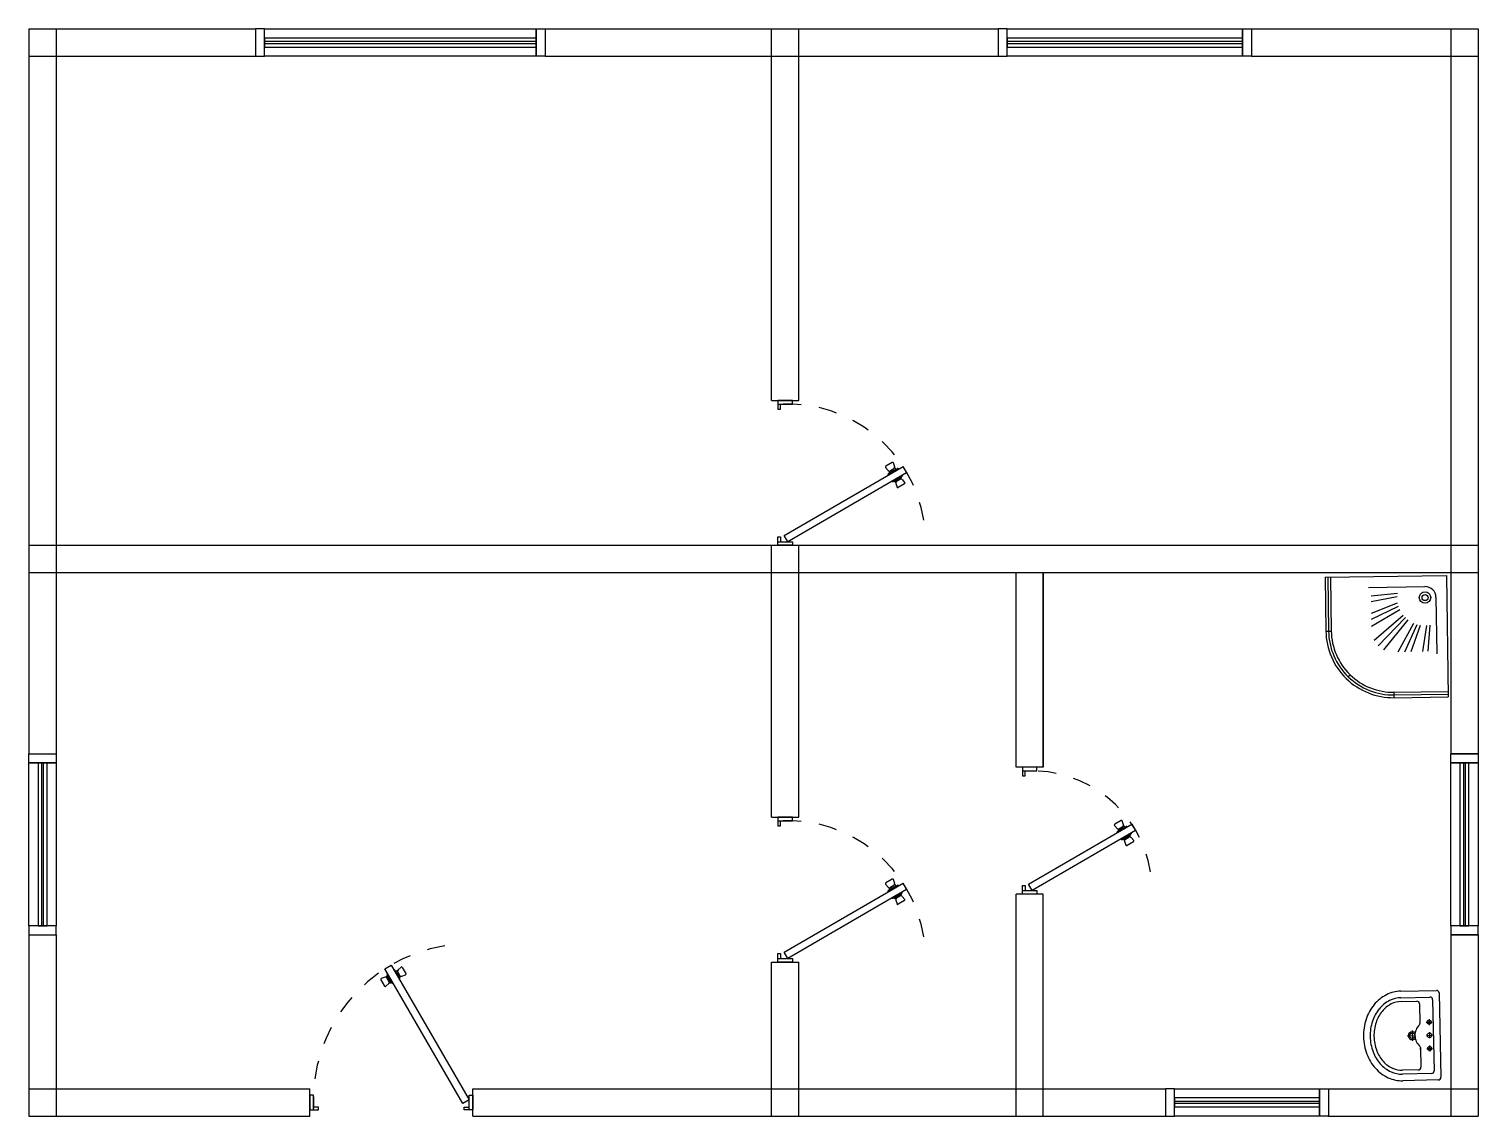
# Model space of a CAD drawing. Header units: metres. Extents: x 3002 to 3122, y 2124 to 2249.
# Drawn here: x 3002.47 to 3010.47, y 2243.27 to 2249.27 of the extents above; entities outside this region: 1.
import ezdxf

# ---------------------------------------------------------------- set-up
doc = ezdxf.new("R2010")
doc.units = ezdxf.units.M
doc.linetypes.add('HIDDEN', pattern=[9.525, 6.35, -3.175])
doc.linetypes.add('HIDDENX2', pattern=[19.05, 12.7, -6.35])
for name, color, linetype in [('MURO', 1, 'Continuous'), ('PUERTAS', 3, 'Continuous'), ('VENTANA', 4, 'Continuous')]:
    doc.layers.add(name, color=color, linetype=linetype)

# ---------------------------------------------------------------- blocks, each defined once
blk = doc.blocks.new('bn49-12')
for p, q in [((-0.32, 0), (0.32, 0)), ((-0.34, -0.29), (-0.34, -0.02)), ((-0.29, -0.29), (-0.29, -0.07)), ((-0.27, -0.05), (0.27, -0.05)), ((-0.123, -0.08), (-0.078, -0.08)), ((-0.1, -0.103), (-0.1, -0.058)), ((-0.023, -0.08), (0.022, -0.08)), ((0, -0.103), (0, -0.058)), ((0.077, -0.08), (0.122, -0.08)), ((0.1, -0.103), (0.1, -0.058)), ((0.29, -0.07), (0.29, -0.29)), ((0.34, -0.02), (0.34, -0.29)), ((-0.261, -0.29), (-0.261, -0.17)), ((-0.241, -0.15), (-0.092, -0.15)), ((-0.039, -0.21), (0.039, -0.21)), ((0, -0.249), (0, -0.19)), ((0.091, -0.15), (0.241, -0.15)), ((0.107, -0.15), (0.096, -0.15)), ((0.261, -0.17), (0.261, -0.29))]:
    blk.add_line(p, q)
at = {"linetype": 'HIDDEN'}
for centre in [(-0.1, -0.08), (0.1, -0.08)]:
    blk.add_circle(centre, 0.015, dxfattribs=at)
for centre, radius in [((0, -0.08), 0.0175), ((0, -0.21), 0.02)]:
    blk.add_circle(centre, radius)
for centre, radius, start, end in [((-0.32, -0.02), 0.02, 90, 180), ((0.32, -0.02), 0.02, 360, 90), ((-0.27, -0.07), 0.02, 90, 180), ((0.27, -0.07), 0.02, 0, 90), ((-0.241, -0.17), 0.02, 90, 180), ((-0.092, -0.165), 0.015, 42.8436, 90), ((0, -0.08), 0.11, 222.8436, 317.1564), ((0, -0.21), 0.03, 133.135, 47.0367), ((0.091, -0.165), 0.015, 90, 137.1564), ((0.241, -0.17), 0.02, 0, 90), ((-0.091, -0.29), 0.249, 180.0002, 205.9028), ((-0.091, -0.29), 0.199, 180.0003, 205.9029), ((-0.091, -0.29), 0.17, 180, 205.9026), ((0.091, -0.29), 0.17, 334.0974, 360), ((0.091, -0.29), 0.199, 334.0978, 0.0003), ((0.091, -0.29), 0.249, 334.0972, 359.9998), ((-0.047, -0.269), 0.298, 205.9028, 229.5379), ((-0.047, -0.269), 0.248, 205.9024, 229.5376), ((-0.047, -0.269), 0.219, 205.9027, 229.5378), ((-0.019, -0.235), 0.263, 229.5379, 250.5417), ((0.019, -0.235), 0.263, 289.458, 310.4618), ((0.047, -0.269), 0.219, 310.4627, 334.0979), ((0.047, -0.269), 0.248, 310.462, 334.0972), ((0.047, -0.269), 0.298, 310.4621, 334.0972), ((-0.019, -0.235), 0.342, 229.5376, 250.5415), ((-0.019, -0.235), 0.292, 229.5379, 250.5417), ((0, -0.182), 0.348, 250.5416, 269.9998), ((0, -0.182), 0.319, 250.5415, 269.9997), ((0, -0.182), 0.319, 270.0003, 289.4585), ((0, -0.182), 0.348, 270.0002, 289.4584), ((0.019, -0.235), 0.292, 289.4583, 310.4621), ((0.019, -0.235), 0.342, 289.4585, 310.4624), ((0, -0.182), 0.398, 250.5415, 269.9997), ((0, -0.182), 0.398, 270.0003, 289.4585)]:
    blk.add_arc(centre, radius, start, end)
blk = doc.blocks.new('A$C0EAB536B')
for p, q in [((0, 0), (0, 0.9)), ((0.4, 0.9), (0, 0.9)), ((0.4, 0.88), (0, 0.88)), ((0.4, 0.86), (0, 0.86)), ((0.4, 0.9), (0.4, 0.86)), ((0.739, 0.739), (0.725, 0.725)), ((0.08, 0.16), (0.08, 0.58)), ((0.143, 0.56), (0.126, 0.365)), ((0.184, 0.56), (0.15, 0.368)), ((0.27, 0.56), (0.198, 0.365)), ((0.316, 0.56), (0.222, 0.359)), ((0.367, 0.56), (0.246, 0.35)), ((0.472, 0.543), (0.289, 0.324)), ((0.513, 0.513), (0.307, 0.307)), ((0.543, 0.472), (0.324, 0.289)), ((0.56, 0.367), (0.35, 0.246)), ((0.56, 0.316), (0.359, 0.222)), ((0.9, 0.4), (0.86, 0.4)), ((0.86, 0), (0.86, 0.4)), ((0.88, 0), (0.88, 0.4)), ((0.9, 0), (0.9, 0.4)), ((0.56, 0.27), (0.365, 0.198)), ((0.56, 0.143), (0.365, 0.126)), ((0.56, 0.184), (0.368, 0.15)), ((0.58, 0.08), (0.16, 0.08)), ((0.9, 0), (0, 0))]:
    blk.add_line(p, q)
for radius in [0.0424, 0.0224]:
    blk.add_circle((0.161, 0.161), radius)
for centre, radius, start, end in [((0.4, 0.4), 0.5, 0, 90), ((0.4, 0.4), 0.48, 0, 90), ((0.4, 0.4), 0.46, 0, 90), ((0.16, 0.16), 0.08, 180, 270)]:
    blk.add_arc(centre, radius, start, end)
blk = doc.blocks.new('*U24')
for points in [[(0, 0), (50, 0), (50, 150), (0, 150), (0, 0)], [(1600, 0), (1550, 0), (1550, 150), (1600, 150), (1600, 0)]]:
    blk.add_lwpolyline(points)
for points in [[(50, 150), (1550, 150), (1550, 0), (50, 0)], [(50, 100), (50, 50), (1550, 50), (1550, 100)], [(50, 80), (50, 70), (1550, 70), (1550, 80)]]:
    blk.add_lwpolyline(points, close=True)
blk = doc.blocks.new('*U25')
for points in [[(0, 0), (50, 0), (50, 150), (0, 150), (0, 0)], [(1400, 0), (1350, 0), (1350, 150), (1400, 150), (1400, 0)]]:
    blk.add_lwpolyline(points)
for points in [[(50, 150), (1350, 150), (1350, 0), (50, 0)], [(50, 100), (50, 50), (1350, 50), (1350, 100)], [(50, 80), (50, 70), (1350, 70), (1350, 80)]]:
    blk.add_lwpolyline(points, close=True)
blk = doc.blocks.new('*U26')
for points in [[(0, 0), (50, 0), (50, 150), (0, 150), (0, 0)], [(1000, 0), (950, 0), (950, 150), (1000, 150), (1000, 0)]]:
    blk.add_lwpolyline(points)
for points in [[(50, 150), (950, 150), (950, 0), (50, 0)], [(50, 100), (50, 50), (950, 50), (950, 100)], [(50, 80), (50, 70), (950, 70), (950, 80)]]:
    blk.add_lwpolyline(points, close=True)
blk = doc.blocks.new('*U28')
for points in [[(0, 0), (50, 0), (50, 150), (0, 150), (0, 0)], [(900, 0), (850, 0), (850, 150), (900, 150), (900, 0)]]:
    blk.add_lwpolyline(points)
for points in [[(50, 150), (850, 150), (850, 0), (50, 0)], [(50, 100), (50, 50), (850, 50), (850, 100)], [(50, 80), (50, 70), (850, 70), (850, 80)]]:
    blk.add_lwpolyline(points, close=True)
blk = doc.blocks.new('*U52')
at = {"color": 0}
for p, q in [((-0.4083, 0.0101), (-0.4296, 0.0029)), ((-0.4106, 0.056), (-0.3757, 0.0763)), ((0.0206, -0.687), (-0.4106, 0.056)), ((-0.4001, 0.0119), (-0.3821, -0.0192)), ((-0.3945, 0.0181), (-0.3992, 0.0153)), ((-0.3964, 0.0315), (-0.3979, 0.0288)), ((-0.3705, -0.0231), (-0.3978, 0.0239)), ((-0.3857, -0.0129), (-0.3965, 0.0056)), ((-0.3739, -0.0174), (-0.3945, 0.0181)), ((-0.376, 0.0761), (0.0552, -0.6669)), ((-0.3618, 0.0516), (-0.3587, 0.0515)), ((-0.3271, 0.002), (-0.3544, 0.049)), ((-0.3511, 0.0433), (-0.3463, 0.046)), ((-0.3305, 0.0078), (-0.3511, 0.0433)), ((-0.3429, 0.0451), (-0.3249, 0.014)), ((-0.3285, 0.0203), (-0.3393, 0.0388)), ((-0.3373, 0.0513), (-0.3205, 0.0662)), ((-0.3258, 0.0106), (-0.3305, 0.0078)), ((-0.3167, 0.0158), (-0.2954, 0.023)), ((-0.3136, 0.0644), (-0.2936, 0.0298)), ((-0.4314, -0.0039), (-0.4113, -0.0385)), ((-0.3877, -0.0254), (-0.4045, -0.0403)), ((-0.3786, -0.0201), (-0.3739, -0.0174)), ((-0.3632, -0.0257), (-0.3663, -0.0256)), ((-0.3286, -0.0056), (-0.3271, -0.0029)), ((-0.8248, -0.6411), (-0.8248, -0.7211)), ((-0.8048, -0.6411), (-0.8248, -0.6411)), ((-0.8048, -0.7211), (-0.8048, -0.6411)), ((-0.7772, -0.7069), (-0.8048, -0.7069)), ((-0.7772, -0.7211), (-0.7772, -0.7069)), ((0.0552, -0.6669), (0.0206, -0.687)), ((0.0276, -0.7069), (0.0552, -0.7069)), ((0.0276, -0.7211), (0.0276, -0.7069)), ((0.0552, -0.6411), (0.0752, -0.6411)), ((0.0552, -0.7211), (0.0552, -0.6411)), ((0.0752, -0.6411), (0.0752, -0.7211)), ((-0.8248, -0.7211), (-0.8048, -0.7211)), ((-0.8048, -0.7211), (-0.7772, -0.7211)), ((0.0552, -0.7211), (0.0276, -0.7211)), ((0.0752, -0.7211), (0.0552, -0.7211))]:
    blk.add_line(p, q, dxfattribs=at)
at = {"color": 0, "linetype": 'HIDDENX2', "ltscale": 0.005}
blk.add_arc((0.0552, -0.6669), 0.86, 98.97032, 183.23722, dxfattribs=at)
at = {"color": 0}
for centre, radius, start, end in [((-0.4271, -0.0014), 0.005, 120.12619, 210.12619), ((-0.4051, 0.0006), 0.01, 30.12619, 108.57489), ((-0.3979, 0.0132), 0.0025, 120.12619, 210.12619), ((-0.3935, 0.0264), 0.005, 151.1147, 210.12619), ((-0.3587, 0.0465), 0.005, 30.12619, 89.13769), ((-0.3451, 0.0438), 0.0025, 30.12619, 120.12619), ((-0.3306, 0.0438), 0.01, 131.6775, 210.12619), ((-0.3199, 0.0253), 0.01, 210.12619, 288.57489), ((-0.3315, -0.0005), 0.005, 331.1147, 30.12619), ((-0.327, 0.0127), 0.0025, 300.12619, 30.12619), ((-0.318, 0.0619), 0.005, 30.12619, 120.12619), ((-0.2979, 0.0273), 0.005, 300.12619, 30.12619), ((-0.407, -0.036), 0.005, 210.12619, 300.12619), ((-0.3944, -0.0179), 0.01, 311.6775, 30.12619), ((-0.3799, -0.0179), 0.0025, 210.12619, 300.12619), ((-0.3662, -0.0206), 0.005, 210.12619, 269.13769)]:
    blk.add_arc(centre, radius, start, end, dxfattribs=at)
blk = doc.blocks.new('*U53')
at = {"color": 0}
for p, q in [((-0.3584, -0.0767), (-0.3797, -0.0839)), ((-0.3607, -0.0308), (-0.3258, -0.0105)), ((0.0206, -0.687), (-0.3604, -0.0306)), ((-0.3502, -0.0749), (-0.3321, -0.106)), ((-0.3445, -0.0687), (-0.3493, -0.0715)), ((-0.3465, -0.0553), (-0.348, -0.058)), ((-0.3206, -0.1099), (-0.3479, -0.0629)), ((-0.324, -0.1041), (-0.3445, -0.0687)), ((-0.3258, -0.0105), (0.0552, -0.6669)), ((-0.3119, -0.0352), (-0.3088, -0.0353)), ((-0.2772, -0.0848), (-0.3045, -0.0378)), ((-0.3011, -0.0435), (-0.2964, -0.0408)), ((-0.2806, -0.079), (-0.3011, -0.0435)), ((-0.293, -0.0417), (-0.2749, -0.0728)), ((-0.2786, -0.0665), (-0.2893, -0.048)), ((-0.2873, -0.0355), (-0.2706, -0.0206)), ((-0.2758, -0.0762), (-0.2806, -0.079)), ((-0.2668, -0.071), (-0.2455, -0.0638)), ((-0.2637, -0.0224), (-0.2437, -0.057)), ((-0.3815, -0.0907), (-0.3614, -0.1253)), ((-0.3378, -0.1122), (-0.3546, -0.1271)), ((-0.3358, -0.0997), (-0.3465, -0.0812)), ((-0.3287, -0.1069), (-0.324, -0.1041)), ((-0.3133, -0.1125), (-0.3164, -0.1124)), ((-0.2787, -0.0924), (-0.2772, -0.0897)), ((-0.7248, -0.6411), (-0.7248, -0.7211)), ((-0.7048, -0.6411), (-0.7248, -0.6411)), ((-0.7048, -0.7211), (-0.7048, -0.6411)), ((-0.6772, -0.7069), (-0.7048, -0.7069)), ((-0.6772, -0.7211), (-0.6772, -0.7069)), ((0.0552, -0.6669), (0.0206, -0.687)), ((0.0276, -0.7069), (0.0552, -0.7069)), ((0.0276, -0.7211), (0.0276, -0.7069)), ((0.0552, -0.6411), (0.0752, -0.6411)), ((0.0552, -0.7211), (0.0552, -0.6411)), ((0.0752, -0.6411), (0.0752, -0.7211)), ((-0.7248, -0.7211), (-0.7048, -0.7211)), ((-0.7048, -0.7211), (-0.6772, -0.7211)), ((0.0552, -0.7211), (0.0276, -0.7211)), ((0.0752, -0.7211), (0.0552, -0.7211))]:
    blk.add_line(p, q, dxfattribs=at)
at = {"color": 0, "linetype": 'HIDDENX2', "ltscale": 0.005}
blk.add_arc((0.0552, -0.6669), 0.76, 98.97032, 183.23722, dxfattribs=at)
at = {"color": 0}
for centre, radius, start, end in [((-0.3552, -0.0862), 0.01, 30.12619, 108.57489), ((-0.348, -0.0736), 0.0025, 120.12619, 210.12619), ((-0.3436, -0.0604), 0.005, 151.1147, 210.12619), ((-0.3088, -0.0403), 0.005, 30.12619, 89.13769), ((-0.2951, -0.0429), 0.0025, 30.12619, 120.12619), ((-0.2807, -0.043), 0.01, 131.6775, 210.12619), ((-0.2699, -0.0615), 0.01, 210.12619, 288.57489), ((-0.2771, -0.0741), 0.0025, 300.12619, 30.12619), ((-0.2681, -0.0249), 0.005, 30.12619, 120.12619), ((-0.248, -0.0595), 0.005, 300.12619, 30.12619), ((-0.3772, -0.0882), 0.005, 120.12619, 210.12619), ((-0.3571, -0.1228), 0.005, 210.12619, 300.12619), ((-0.3444, -0.1047), 0.01, 311.6775, 30.12619), ((-0.33, -0.1047), 0.0025, 210.12619, 300.12619), ((-0.3163, -0.1074), 0.005, 210.12619, 269.13769), ((-0.2816, -0.0873), 0.005, 331.1147, 30.12619)]:
    blk.add_arc(centre, radius, start, end, dxfattribs=at)
blk = doc.blocks.new('*U55')
at = {"color": 0}
for p, q in [((-0.3101, -0.1172), (-0.2752, -0.0969)), ((0.0206, -0.687), (-0.3101, -0.1172)), ((-0.2939, -0.1552), (-0.2987, -0.1579)), ((-0.2958, -0.1417), (-0.2973, -0.1444)), ((-0.27, -0.1964), (-0.2973, -0.1494)), ((-0.2734, -0.1906), (-0.2939, -0.1552)), ((-0.2755, -0.0971), (0.0552, -0.6669)), ((-0.2613, -0.1217), (-0.2582, -0.1217)), ((-0.2266, -0.1712), (-0.2539, -0.1242)), ((-0.2505, -0.13), (-0.2458, -0.1272)), ((-0.23, -0.1654), (-0.2505, -0.13)), ((-0.2424, -0.1281), (-0.2243, -0.1592)), ((-0.228, -0.1529), (-0.2387, -0.1344)), ((-0.2367, -0.1219), (-0.22, -0.107)), ((-0.2162, -0.1574), (-0.1949, -0.1502)), ((-0.2131, -0.1088), (-0.193, -0.1434)), ((-0.3309, -0.1771), (-0.3108, -0.2117)), ((-0.3078, -0.1632), (-0.3291, -0.1703)), ((-0.2872, -0.1986), (-0.304, -0.2136)), ((-0.2996, -0.1613), (-0.2815, -0.1924)), ((-0.2852, -0.1861), (-0.2959, -0.1676)), ((-0.2781, -0.1933), (-0.2734, -0.1906)), ((-0.2627, -0.1989), (-0.2658, -0.1989)), ((-0.2252, -0.1627), (-0.23, -0.1654)), ((-0.2281, -0.1788), (-0.2266, -0.1761)), ((-0.6248, -0.6411), (-0.6248, -0.7211)), ((-0.6048, -0.6411), (-0.6248, -0.6411)), ((-0.6048, -0.7211), (-0.6048, -0.6411)), ((-0.5772, -0.7069), (-0.6048, -0.7069)), ((-0.5772, -0.7211), (-0.5772, -0.7069)), ((0.0552, -0.6669), (0.0206, -0.687)), ((0.0276, -0.7069), (0.0552, -0.7069)), ((0.0276, -0.7211), (0.0276, -0.7069)), ((0.0552, -0.6411), (0.0752, -0.6411)), ((0.0552, -0.7211), (0.0552, -0.6411)), ((0.0752, -0.6411), (0.0752, -0.7211)), ((-0.6248, -0.7211), (-0.6048, -0.7211)), ((-0.6048, -0.7211), (-0.5772, -0.7211)), ((0.0552, -0.7211), (0.0276, -0.7211)), ((0.0752, -0.7211), (0.0552, -0.7211))]:
    blk.add_line(p, q, dxfattribs=at)
at = {"color": 0, "linetype": 'HIDDENX2', "ltscale": 0.005}
blk.add_arc((0.0552, -0.6669), 0.66, 98.97032, 183.23722, dxfattribs=at)
at = {"color": 0}
for centre, radius, start, end in [((-0.2974, -0.1601), 0.0025, 120.12619, 210.12619), ((-0.293, -0.1469), 0.005, 151.1147, 210.12619), ((-0.2582, -0.1267), 0.005, 30.12619, 89.13769), ((-0.2445, -0.1294), 0.0025, 30.12619, 120.12619), ((-0.2301, -0.1294), 0.01, 131.6775, 210.12619), ((-0.2193, -0.1479), 0.01, 210.12619, 288.57489), ((-0.2265, -0.1605), 0.0025, 300.12619, 30.12619), ((-0.2174, -0.1113), 0.005, 30.12619, 120.12619), ((-0.1974, -0.1459), 0.005, 300.12619, 30.12619), ((-0.3265, -0.1746), 0.005, 120.12619, 210.12619), ((-0.3065, -0.2092), 0.005, 210.12619, 300.12619), ((-0.3046, -0.1726), 0.01, 30.12619, 108.57489), ((-0.2938, -0.1912), 0.01, 311.6775, 30.12619), ((-0.2794, -0.1912), 0.0025, 210.12619, 300.12619), ((-0.2657, -0.1939), 0.005, 210.12619, 269.13769), ((-0.231, -0.1737), 0.005, 331.1147, 30.12619)]:
    blk.add_arc(centre, radius, start, end, dxfattribs=at)

msp = doc.modelspace()

# ---------------------------------------------------------------- linework, layer by layer
at = {"layer": 'MURO'}
for p, q in [((3002.4673, 2249.2656), (3003.7173, 2249.2656)), ((3002.4673, 2249.2656), (3002.4673, 2245.2656)), ((3002.4673, 2249.2656), (3003.7173, 2249.2656)), ((3002.6173, 2249.2656), (3002.6173, 2245.2656)), ((3003.7173, 2249.2656), (3003.7173, 2249.1156)), ((3005.3173, 2249.2656), (3005.3173, 2249.1156)), ((3005.3173, 2249.2656), (3006.4673, 2249.2656)), ((3005.3173, 2249.2656), (3007.8173, 2249.2656)), ((3006.5673, 2247.2156), (3006.5673, 2249.2656)), ((3006.7173, 2247.2156), (3006.7173, 2249.2656)), ((3007.8173, 2249.2656), (3007.8173, 2249.1156)), ((3009.2173, 2249.2656), (3009.2173, 2249.1156)), ((3009.2173, 2249.2656), (3010.4673, 2249.2656)), ((3010.3173, 2249.2656), (3010.3173, 2245.2656)), ((3010.4673, 2249.2656), (3010.4673, 2245.2656)), ((3010.4673, 2249.2656), (3010.4673, 2245.2656)), ((3002.4673, 2249.1156), (3003.7173, 2249.1156)), ((3005.3173, 2249.1156), (3007.8173, 2249.1156)), ((3009.2173, 2249.1156), (3010.4673, 2249.1156)), ((3006.5673, 2247.2156), (3006.7173, 2247.2156)), ((3002.4673, 2246.4156), (3010.4673, 2246.4156)), ((3006.5673, 2244.9156), (3006.5673, 2246.4156)), ((3006.5673, 2246.4156), (3006.7173, 2246.4156)), ((3006.7173, 2244.9156), (3006.7173, 2246.4156)), ((3002.4673, 2246.2656), (3010.4673, 2246.2656)), ((3007.9173, 2245.1906), (3007.9173, 2246.2656)), ((3008.0673, 2246.2656), (3008.0673, 2245.1906)), ((3008.0673, 2245.1906), (3008.0673, 2246.2656)), ((3002.4673, 2245.2656), (3002.6173, 2245.2656)), ((3010.4673, 2245.2656), (3010.3173, 2245.2656)), ((3008.0673, 2245.1906), (3007.9173, 2245.1906)), ((3006.5673, 2244.9156), (3006.7173, 2244.9156)), ((3007.9173, 2243.2656), (3007.9173, 2244.4906)), ((3008.0673, 2244.4906), (3007.9173, 2244.4906)), ((3008.0673, 2243.2656), (3008.0673, 2244.4906)), ((3002.4673, 2244.2656), (3002.6173, 2244.2656)), ((3002.4673, 2244.2656), (3002.4673, 2243.2656)), ((3002.6173, 2244.2656), (3002.6173, 2243.2656)), ((3010.4673, 2244.2656), (3010.3173, 2244.2656)), ((3010.3173, 2244.2656), (3010.3173, 2243.2656)), ((3010.4673, 2244.2656), (3010.4673, 2243.2656)), ((3010.4673, 2244.2656), (3010.4673, 2243.2656)), ((3006.5673, 2243.2656), (3006.5673, 2244.1156)), ((3006.5673, 2244.1156), (3006.7173, 2244.1156)), ((3006.7173, 2243.2656), (3006.7173, 2244.1156)), ((3002.4673, 2243.4156), (3004.0173, 2243.4156)), ((3004.0173, 2243.2656), (3004.0173, 2243.4156)), ((3004.9173, 2243.2656), (3004.9173, 2243.4156)), ((3004.9173, 2243.4156), (3008.7423, 2243.4156)), ((3008.7423, 2243.4156), (3008.7423, 2243.2656)), ((3009.6423, 2243.4156), (3009.6423, 2243.2656)), ((3009.6423, 2243.4156), (3010.4673, 2243.4156)), ((3002.4673, 2243.2656), (3004.0173, 2243.2656)), ((3004.9173, 2243.2656), (3008.7423, 2243.2656)), ((3009.6423, 2243.2656), (3010.4673, 2243.2656))]:
    msp.add_line(p, q, dxfattribs=at)

# ---------------------------------------------------------------- block references
for name, p, xscale, yscale, zscale, rotation in [('A$C0EAB536B', (3010.2928, 2246.2488), 0.7443109434145324, 0.7443109434145324, 0.7443109434145324, 180.8430779378765), ('bn49-12', (3010.2573, 2243.7121), 0.7275009232180732, 0.7275009232180732, 0.7275009232180732, 271.2191075565055)]:
    msp.add_blockref(name, p, dxfattribs=dict(xscale=xscale, yscale=yscale, zscale=zscale, rotation=rotation))
at = {"xscale": 0.7913628346904502, "yscale": 0.7913628346904502, "zscale": 0.7913628346904502}
msp.add_blockref('A$C0EAB536B', (3121.2731, 2123.8199), dxfattribs=at)
at = {"layer": 'PUERTAS', "rotation": 270}
for name, p in [('*U53', (3007.3234, 2246.4908)), ('*U55', (3008.6734, 2244.5658)), ('*U53', (3007.3234, 2244.1908))]:
    msp.add_blockref(name, p, dxfattribs=at)
at = {"layer": 'PUERTAS'}
msp.add_blockref('*U52', (3004.8421, 2244.0217), dxfattribs=at)
at = {"layer": 'VENTANA', "xscale": 0.001, "yscale": 0.001, "zscale": 0.001}
for name, p in [('*U24', (3003.7173, 2249.1156)), ('*U25', (3007.8173, 2249.1156)), ('*U28', (3008.7423, 2243.2656))]:
    msp.add_blockref(name, p, dxfattribs=at)
at = {"layer": 'VENTANA', "xscale": 0.001, "yscale": 0.001, "zscale": 0.001, "rotation": 90}
for p in [(3002.6173, 2244.2656), (3010.4673, 2244.2656)]:
    msp.add_blockref('*U26', p, dxfattribs=at)

doc.saveas('drawing.dxf')
